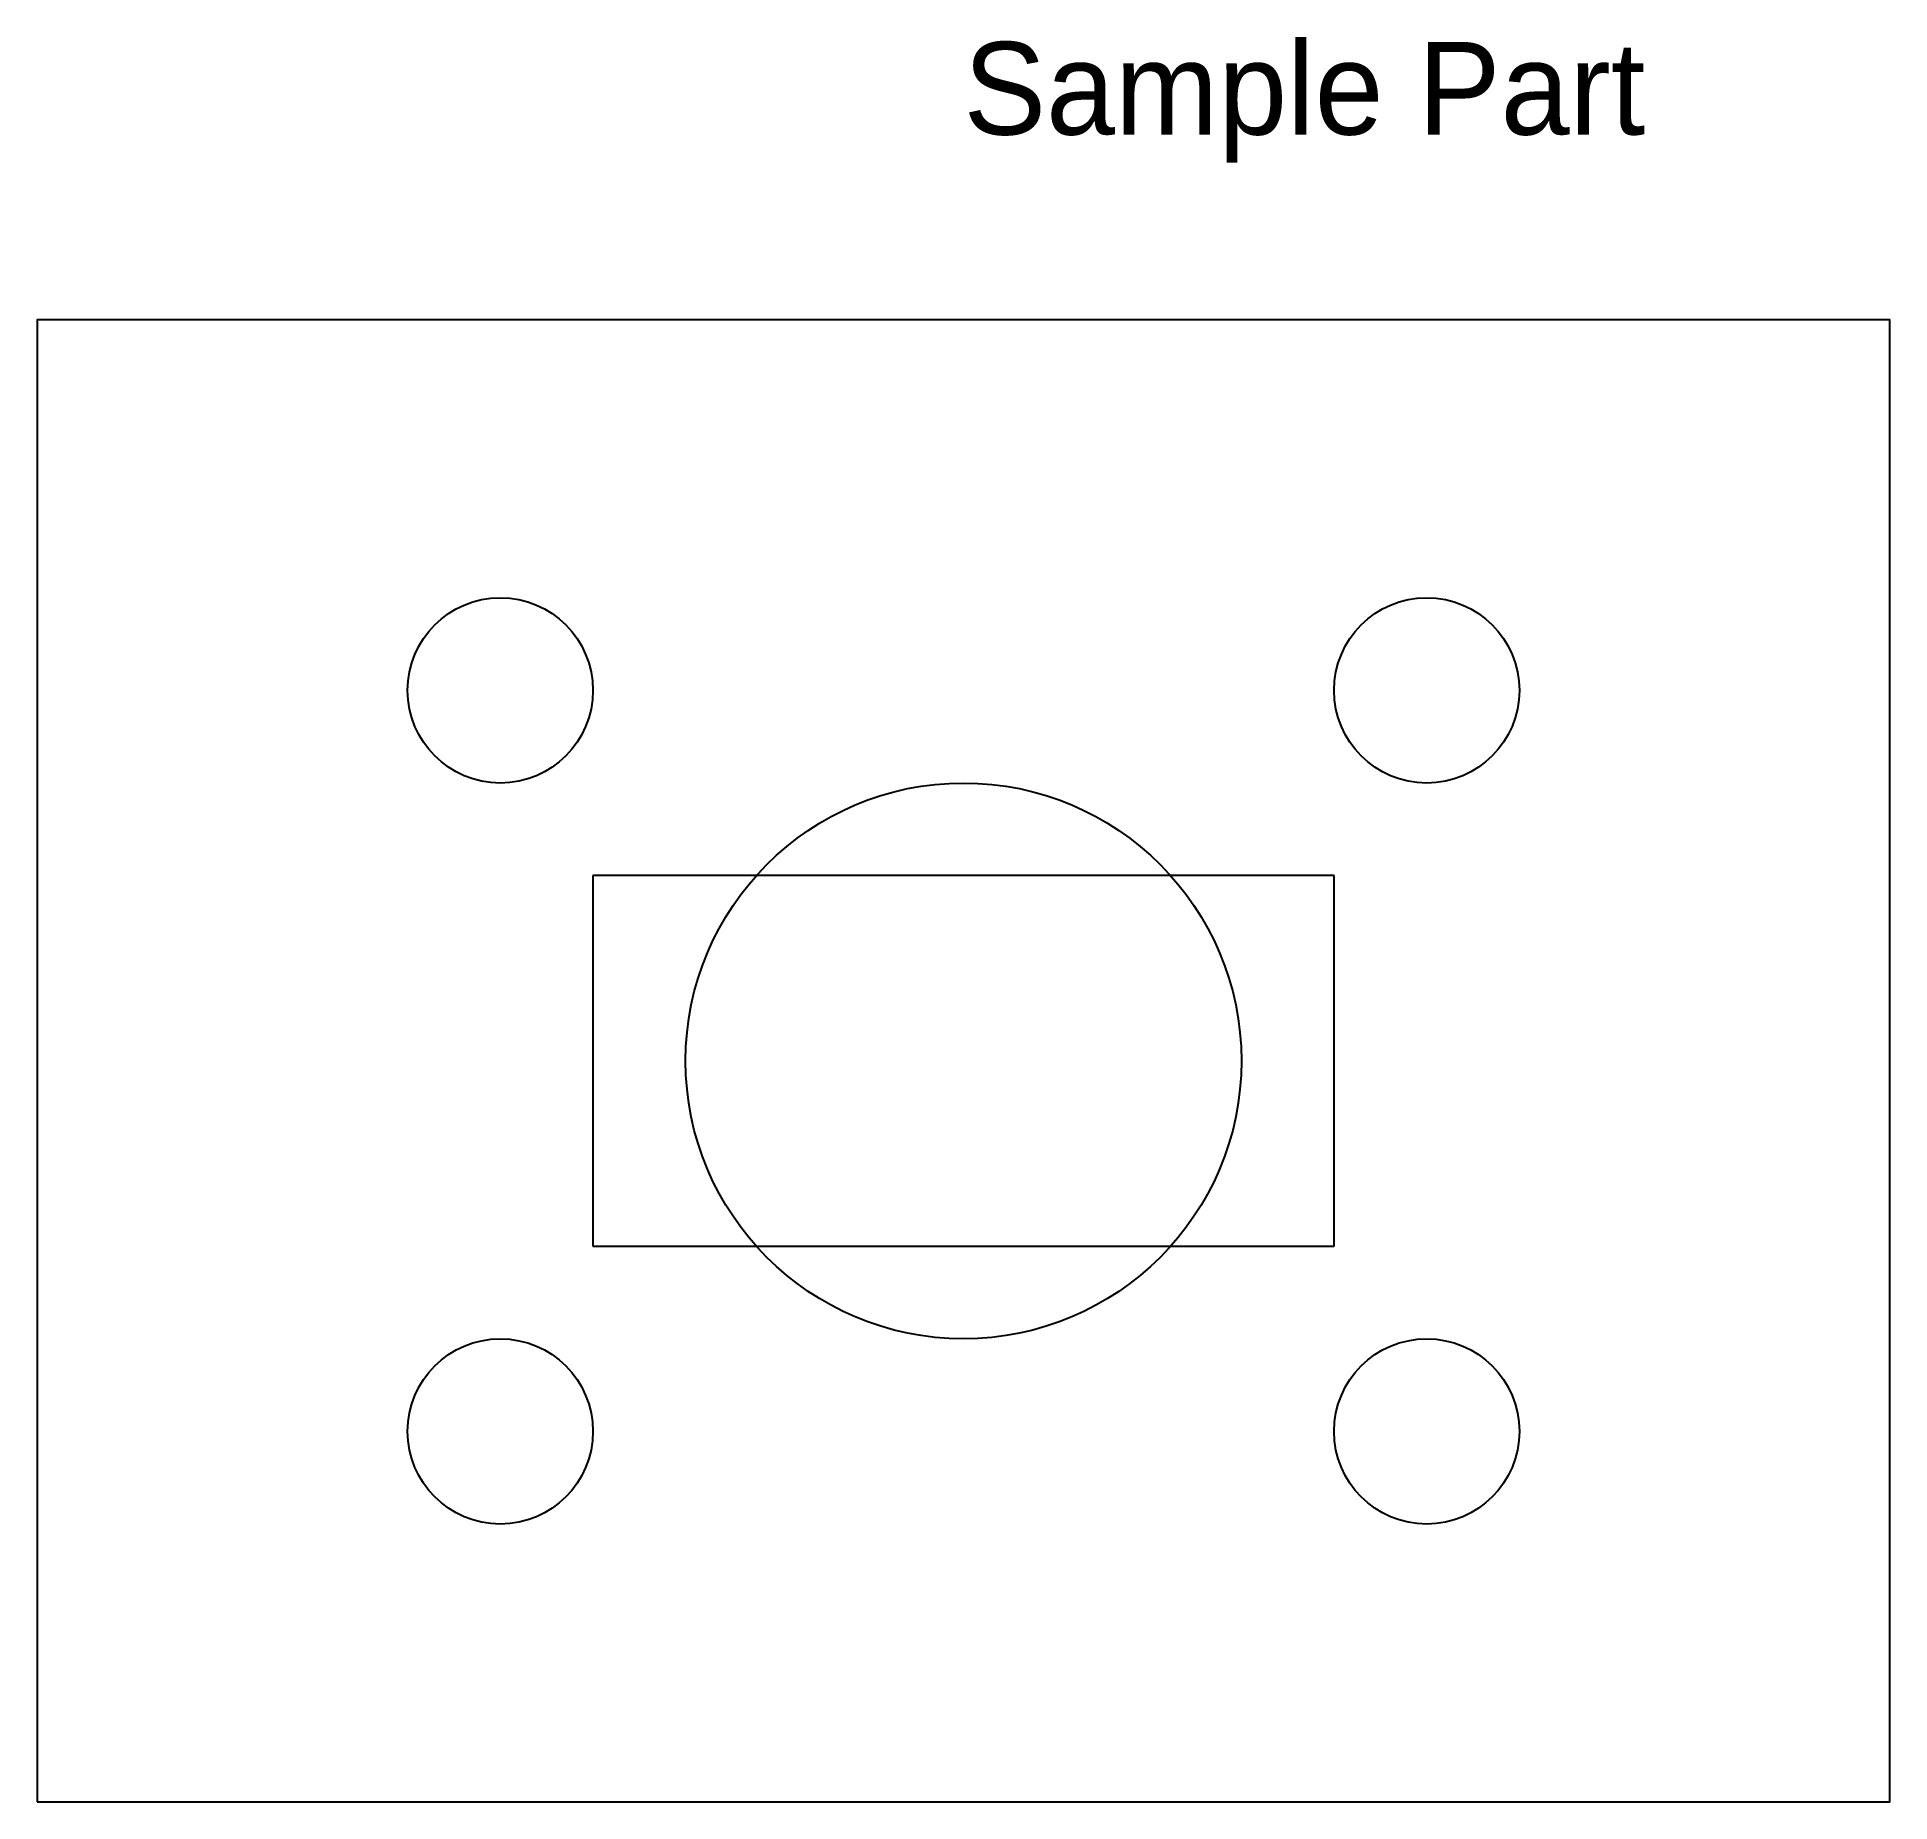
# Model space of a CAD drawing. Header units: millimetres. Extents: x 0 to 100, y 0 to 95.
import ezdxf

# ---------------------------------------------------------------- set-up
doc = ezdxf.new("R2010")
doc.units = ezdxf.units.MM

msp = doc.modelspace()

# ---------------------------------------------------------------- linework, layer by layer
at = {"layer": 'HOLES'}
for centre, radius in [((25, 60), 5), ((75, 60), 5), ((50, 40), 15), ((25, 20), 5), ((75, 20), 5)]:
    msp.add_circle(centre, radius, dxfattribs=at)
at = {"layer": 'OUTLINE'}
msp.add_lwpolyline([(0, 0), (100, 0), (100, 80), (0, 80)], close=True, dxfattribs=at)
at = {"layer": 'SLOTS'}
for p, q in [((70, 50), (30, 50)), ((30, 50), (30, 30)), ((70, 30), (70, 50)), ((30, 30), (70, 30))]:
    msp.add_line(p, q, dxfattribs=at)

# ---------------------------------------------------------------- texts
at = {"layer": 'TEXT'}
msp.add_text('Sample Part', height=5, dxfattribs=at).set_placement((50, 90))

doc.saveas('drawing.dxf')
